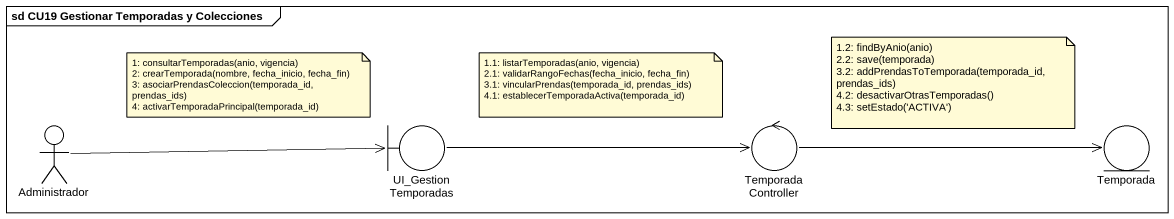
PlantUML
@startuml
mainframe sd CU19 Gestionar Temporadas y Colecciones
actor Administrador
boundary UI_GestionTemporadas
control TemporadaController
entity Temporada
Administrador -right-> UI_GestionTemporadas
UI_GestionTemporadas -right-> TemporadaController
TemporadaController -right-> Temporada
note as N1
  1.2: findByAnio(anio)
  2.2: save(temporada)
  3.2: addPrendasToTemporada(temporada_id, prendas_ids)
  4.2: desactivarOtrasTemporadas()
  4.3: setEstado('ACTIVA')
end note
note as N2
  1: consultarTemporadas(anio, vigencia)
  2: crearTemporada(nombre, fecha_inicio, fecha_fin)
  3: asociarPrendasColeccion(temporada_id, prendas_ids)
  4: activarTemporadaPrincipal(temporada_id)
end note
note as N3
  1.1: listarTemporadas(anio, vigencia)
  2.1: validarRangoFechas(fecha_inicio, fecha_fin)
  3.1: vincularPrendas(temporada_id, prendas_ids)
  4.1: establecerTemporadaActiva(temporada_id)
end note
@enduml
